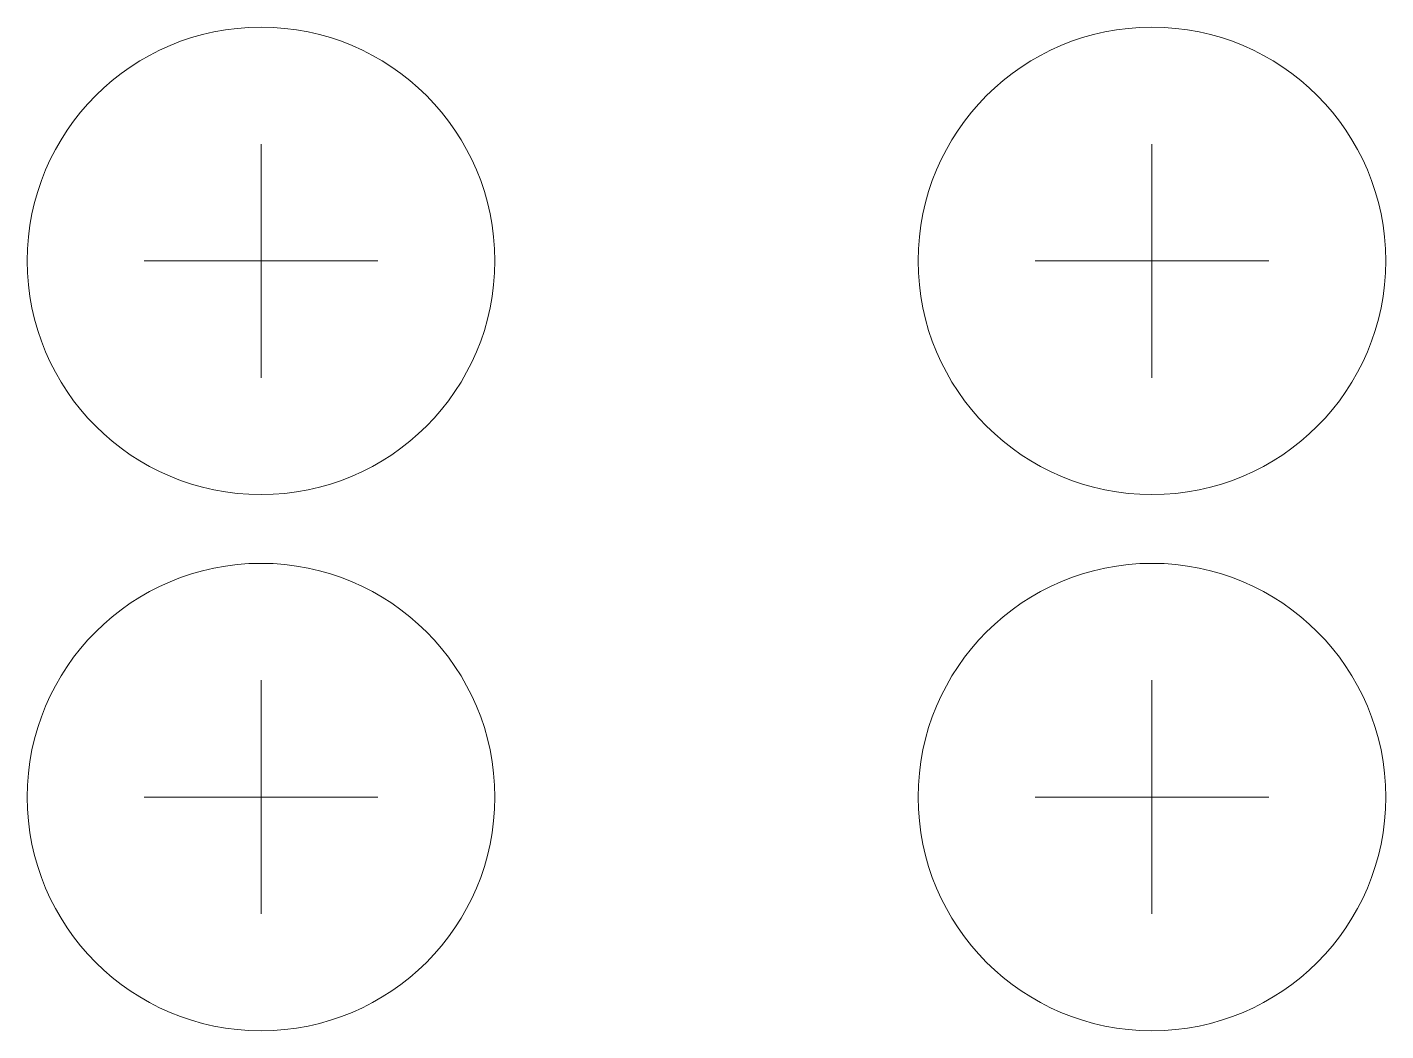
# Model space of a CAD drawing. Header units: inches. Extents: x -1507 to 39677, y -2256 to 26424.
# Drawn here: x 2825.2 to 2964.6, y 1532.5 to 1635.6 of the extents above; entities that cross this region are included whole.
import ezdxf

# ---------------------------------------------------------------- set-up
doc = ezdxf.new("R2010")
doc.units = ezdxf.units.IN

msp = doc.modelspace()

# ---------------------------------------------------------------- linework, layer by layer
at = {"color": 94, "lineweight": 9}
for p, q in [((2849.16, 1599.59, 241.16), (2849.16, 1623.59, 241.16)), ((2940.6, 1599.59, 241.16), (2940.6, 1623.59, 241.16)), ((2837.16, 1611.59, 241.16), (2861.16, 1611.59, 241.16)), ((2928.6, 1611.59, 241.16), (2952.6, 1611.59, 241.16)), ((2849.16, 1544.53, 241.16), (2849.16, 1568.53, 241.16)), ((2940.6, 1544.53, 241.16), (2940.6, 1568.53, 241.16)), ((2837.16, 1556.53, 241.16), (2861.16, 1556.53, 241.16)), ((2928.6, 1556.53, 241.16), (2952.6, 1556.53, 241.16))]:
    msp.add_line(p, q, dxfattribs=at)
for centre in [(2849.16, 1611.59, 241.16), (2940.6, 1611.59, 241.16), (2849.16, 1556.53, 241.16), (2940.6, 1556.53, 241.16)]:
    msp.add_circle(centre, 24, dxfattribs=at)

doc.saveas('drawing.dxf')
